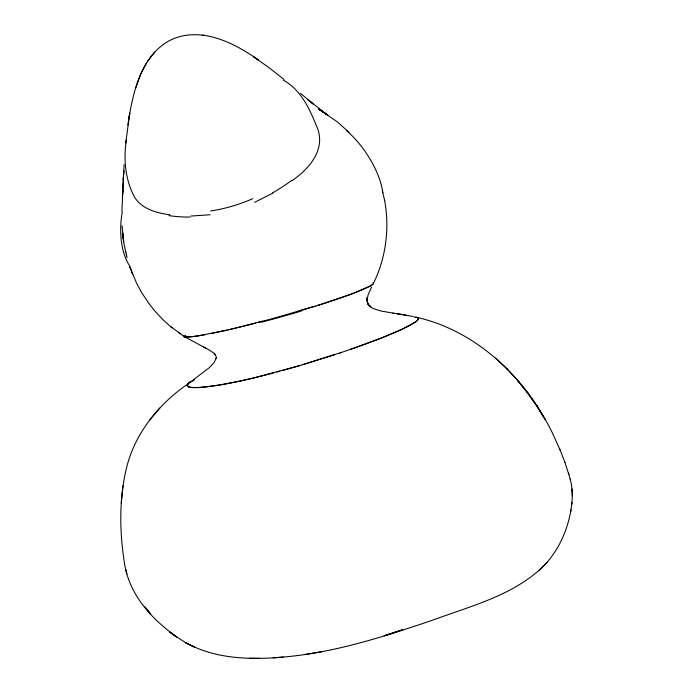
<?xml version="1.0" encoding="UTF-8"?>
<svg xmlns="http://www.w3.org/2000/svg" width="693" height="693" viewBox="0 0 693 693"><rect width="100%" height="100%" fill="white"/><g stroke="black" fill="none" stroke-linecap="round" stroke-linejoin="round"><path stroke-width="1.04" d="M371.552 287.136L368.174 294.586L367.047 300.104L367.056 297.6C365.436 299.047 369.707 307.328 367.636 303.118M374.125 282.016C386.036 256.904 389.674 228.084 384.693 200.762L384.546 200.078M121.881 211.2L123.787 170.669L122.696 191.554L122.774 189.847M123.354 177.945L123.267 179.73L124.073 164.657M571.76 504.054C572.687 495.755 572.392 487.17 570.183 479.071M194.083 379.903C162.301 399.748 135.724 430.648 126.594 467.558C119.031 498.761 119.491 531.462 124.437 563.028C129.522 597.661 156.817 624.869 185.369 642.48C214.943 659.121 250.26 659.987 283.22 657.068C334.988 652.667 384.702 636.408 433.619 619.828C471.413 605.855 512.924 595.434 542.844 566.822C559.883 549.731 569.507 526.178 571.994 502.373M121.258 502.988L122.964 485.767M125.745 142.905L129.773 113.132L127.858 125.017M570.634 511.962L570.937 509.823M129.002 117.559C133.801 89.163 141.996 55.787 169.3 40.705C199.134 25.329 233.498 42.238 258.151 59.841L253.395 56.635L268.65 67.394L283.974 79.444M126.377 140.055C123.302 159.546 125.294 180.856 135.178 198.172C142.923 209.451 157.155 213.02 169.941 214.804M135.49 88.565L140.653 74.307L146.812 62.509M147.496 61.426L154.825 51.958M149.948 419.681L159.762 408.142M547.037 562.352L538.738 570.711M188.713 383.116L187.067 385.577L189.276 387.058M291.935 180.665C310.014 168.451 327.399 147.782 315.965 124.766C309.243 107.753 300.208 89.38 283.454 80.275M193.33 379.79L209.39 367.619L214.12 362.569L216.259 358.073L216.121 358.524C217.68 356.843 212.067 350.987 215.021 354.288M272.687 193.2L254.591 202.339M406.644 327.035C409.242 325.961 425.857 317.394 414.31 317.125M350.381 349.411L380.855 338.227L402.295 329.14L416.172 321.483L418.425 319.213L417.922 317.689A67.065 6.783 -15.4 0 0 415.263 317.16M339.891 352.98L356.41 347.306A162.153 16.164 -15.7 0 0 375.927 340.133A155.44 15.532 -15.7 0 0 406.722 327.018M340.488 352.772L297.132 366.346L255.31 377.555A90.029 9.364 -15.7 0 1 239.336 381.211L220.435 384.858L202.512 387.231M335.369 354.469L302.702 364.709M317.273 305.587L351.741 293.997L370.798 285.75A99.965 7.199 -15.6 0 0 373.059 282.727M313.73 306.687L318.252 305.284M315.159 306.245L271.154 319.023L228.491 329.807M299.861 365.549L282.631 370.46M276.871 372.028L279.747 371.249M262.786 321.275L257.943 322.548M255.544 323.172L243.823 326.143M239.293 327.252L241.545 326.706M234.875 328.309L237.067 327.789M230.587 329.322L232.718 328.82M228.915 329.703L197.851 335.958L188.747 336.997L184.251 336.555L170.565 326.55L163.202 319.941L155.015 311.218L149.082 303.742L141.597 292.524L136.642 283.35L129.712 266.588M226.983 330.154L211.079 333.567M229.158 383.281L220.547 384.84A102.694 10.638 -15.7 0 1 214.7 385.776L207.805 386.694M205.007 334.736L192.94 336.625L185.681 336.954M321.769 651.68L305.171 654.461M210.126 214.752L190.904 216.051M273.215 657.848L283.22 657.068M249.549 658.255L259.676 658.35M204.218 35.386L202.269 35.135M392.94 313.089L397.643 313.782M393.338 313.149L380.821 310.975L373.873 308.731C372.323 309.104 363.175 299.255 370.92 307.068L368.442 304.591M190.792 387.335C184.97 387.595 187.682 382.103 191.528 381.263A64.536 6.609 -15.8 0 1 194.239 379.816M405.985 315.142L397.167 313.712L413.297 316.536M417.437 317.498C478.023 331.583 525.692 378.603 552.538 433.229L560.351 450.537M214.076 353.248L209.009 349.887L184.347 336.616M206.462 348.553L203.707 347.158L204.158 347.392M170.565 326.55L172.159 327.763M178.482 332.545L180.206 333.853M310.594 101.793L313.054 103.95L307.718 99.489L327.512 115.012L318.373 108.723L327.85 115.038L318.979 109.355L337.179 121.743L348.917 132.242M310.143 101.412L300.571 93.33M495.651 358.168L507.215 368.997L506.817 368.641L517.931 380.7L517.498 380.223L527.875 393.139L517.498 380.223M129.79 267.29L131.375 269.811M564.674 461.755L568.875 474.549M559.918 449.419L564.96 462.517M131.67 271.847L132.692 274.532M130.371 268.434L131.038 270.192M367.697 303.283L367.047 299.904M568.381 472.825L570.408 479.868M127.036 257.709L123.856 243.018L122.063 225.771M125.736 569.222L126.888 573.925M125.407 250.97L125.754 252.425M126.317 254.79L126.542 255.752M382.371 190.61L384.667 200.623M122.748 234.312L123.683 241.848M123.545 240.722L122.583 232.883L122.774 234.511M572.331 495.824L571.959 489.015M202.702 387.162A123.77 12.699 -15.6 0 1 190.896 387.3M346.864 130.96A52.226 21.362 56.6 0 1 382.761 192.81M130.024 266.381A51.836 26.758 -85.1 0 1 122.332 211.737M291.562 180.526A106.298 49.55 -23.6 0 1 272.418 192.975M252.754 198.692A112.136 72.193 -21.4 0 1 210.603 210.984M190.254 217.082A106.263 52.287 -14.5 0 1 169.092 215.636M373.371 282.727A97.852 7.129 -15.7 0 1 318.321 305.275M312.621 306.782A97.055 6.713 -15.7 0 1 298.926 310.914M301.282 311.07A99.064 7.675 -15.6 0 1 261.556 322.176M184.312 337.361A99.238 7.328 -16.4 0 1 185.759 335.308M203.006 387.257A123.077 12.665 -15.6 0 1 189.154 387.092M207.657 386.746A118.096 12.24 -15.7 0 1 203.127 387.214M274.021 372.773A91.892 9.537 -15.7 0 1 229.184 383.272M184.251 336.555A99.983 7.207 -15.6 0 1 184.052 335.585M122.739 191.459L122.453 196.058L122.739 191.459M386.278 635.074L384.139 635.81L402.269 629.885L386.278 635.074M190.159 644.888L185.369 642.48L194.438 647.071L190.159 644.888M173.415 634.736L169.577 631.99L177.252 637.517L173.415 634.736M147.444 610.091L144.655 606.73L150.676 614.033L147.444 610.091M536.564 405.535L527.434 392.576L536.997 406.159L536.564 405.535L545.235 419.577L536.564 405.535"/></g></svg>
